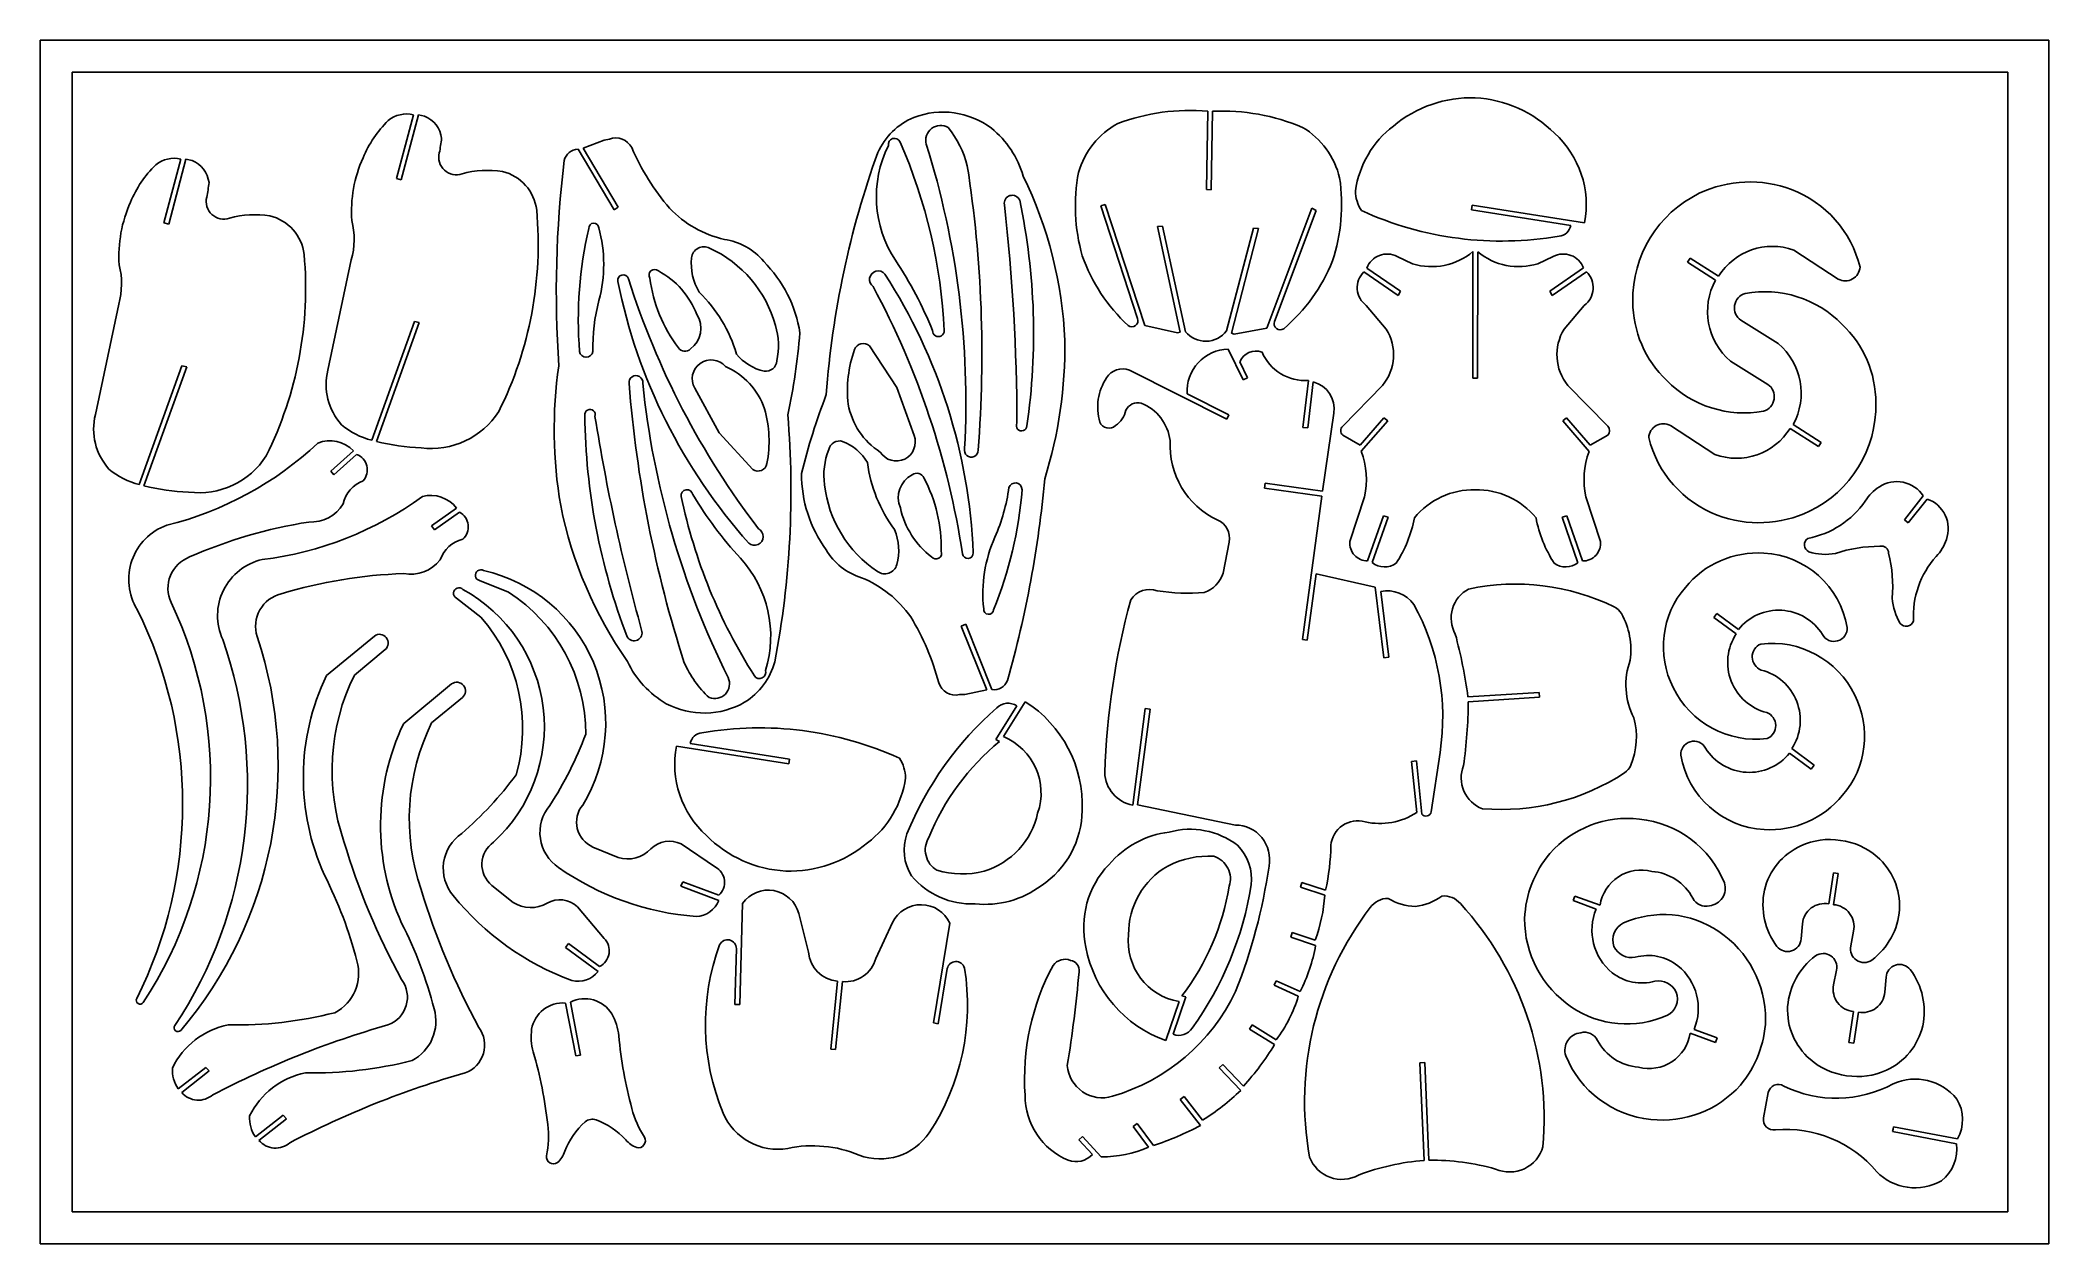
# Model space of a CAD drawing. Extents: x 0 to 631, y 0 to 378.
import ezdxf

# ---------------------------------------------------------------- set-up
doc = ezdxf.new("R2010")
doc.units = 0
doc.layers.add('RED', color=1, linetype='CONTINUOUS')
doc.layers.add('WHITE', color=7, linetype='CONTINUOUS')

msp = doc.modelspace()

# ---------------------------------------------------------------- linework, layer by layer
at = {"layer": 'RED', "linetype": 'CONTINUOUS'}
for p, q in [((617.874959, 367.912738), (10, 367.912738)), ((10, 367.912738), (10, 10)), ((617.874959, 10), (617.874959, 367.912738)), ((10, 10), (617.874959, 10))]:
    msp.add_line(p, q, dxfattribs=at)
at = {"layer": 'WHITE', "linetype": 'CONTINUOUS'}
for p, q in [((630.763121, 377.991232), (0, 377.991232)), ((0, 377.991232), (0, 0)), ((630.763121, 0), (630.763121, 377.991232)), ((117.217064, 354.54057), (111.9115, 334.50975)), ((113.40979, 334.176927), (118.792506, 354.501267)), ((118.792506, 354.501267), (120.712915, 354.152786)), ((366.213698, 331.055216), (366.655299, 355.687492)), ((368.187916, 355.644819), (367.746315, 331.028312)), ((44.186742, 340.618757), (38.881177, 320.587937)), ((168.900368, 343.728879), (180.233571, 324.719022)), ((170.478443, 344.077592), (177.05608, 346.598825)), ((181.550953, 325.504465), (170.478443, 344.077592)), ((177.05608, 346.598825), (178.735279, 346.864738)), ((40.379469, 320.255113), (45.762185, 340.579454)), ((45.762185, 340.579454), (47.682594, 340.230973)), ((111.9115, 334.50975), (113.40979, 334.176927)), ((367.746315, 331.028312), (366.213698, 331.055216)), ((180.233571, 324.719022), (181.550953, 325.504465)), ((333.019362, 325.941545), (334.476833, 326.417472)), ((344.578004, 290.561466), (333.019362, 325.941545)), ((334.476833, 326.417472), (346.918677, 288.335831)), ((385.226686, 287.530558), (399.316187, 325.206779)), ((400.695728, 324.516545), (387.658151, 289.654201)), ((399.316187, 325.206779), (400.695728, 324.516545)), ((449.442603, 324.703484), (449.659693, 326.220793)), ((480.641384, 319.785331), (449.442603, 324.703484)), ((449.659693, 326.220793), (484.987408, 320.651915)), ((38.881177, 320.587937), (40.379469, 320.255113)), ((350.904225, 319.5142), (352.477663, 319.591203)), ((358.01531, 286.307805), (350.904225, 319.5142)), ((352.477663, 319.591203), (359.637915, 286.445108)), ((372.565895, 286.664054), (380.98694, 318.990032)), ((382.556665, 318.847159), (374.053981, 285.970108)), ((380.98694, 318.990032), (382.556665, 318.847159)), ((426.124927, 310.062791), (430.970248, 307.781894)), ((449.899047, 311.615119), (449.870289, 271.870055)), ((451.402907, 271.86901), (451.431471, 311.567108)), ((470.303642, 307.782652), (475.149196, 310.062791)), ((517.333277, 308.294065), (518.161744, 309.583732)), ((518.161744, 309.583732), (527.083765, 303.852421)), ((550.708295, 312.041956), (564.659792, 302.929789)), ((90.357833, 274.345848), (97.697681, 308.976297)), ((415.64524, 305.199492), (426.471901, 297.84105)), ((427.202955, 299.197397), (416.595241, 306.406358)), ((484.657545, 306.463182), (474.070241, 299.198093)), ((474.801295, 297.840818), (485.586161, 305.241541)), ((526.104078, 302.659587), (517.333277, 308.294065)), ((426.471901, 297.84105), (427.202955, 299.197397)), ((474.070241, 299.198093), (474.801295, 297.840818)), ((17.327585, 260.424016), (24.667358, 295.054482)), ((422.70437, 287.260935), (416.433815, 294.671445)), ((484.840309, 294.671447), (478.56881, 287.260946)), ((117.531715, 289.608914), (104.114821, 252.368266)), ((105.600105, 251.969142), (119.048561, 289.295108)), ((119.048561, 289.295108), (117.531715, 289.608914)), ((346.918677, 288.335831), (357.154372, 286.0601)), ((357.154372, 286.0601), (358.01531, 286.307805)), ((374.053981, 285.970108), (374.903785, 285.686222)), ((374.903785, 285.686222), (385.226686, 287.530558)), ((534.021363, 290.025468), (545.787818, 282.765135)), ((269.041872, 268.917192), (260.397242, 281.95499)), ((377.75193, 271.273405), (373.070583, 280.983769)), ((44.501392, 275.687101), (31.084498, 238.446452)), ((32.569801, 238.047294), (46.018238, 275.373295)), ((46.018238, 275.373295), (44.501392, 275.687101)), ((372.630835, 258.92271), (342.091637, 274.369622)), ((376.725856, 276.930034), (379.132398, 271.939055)), ((379.132398, 271.939055), (377.75193, 271.273405)), ((449.870289, 271.870055), (451.402907, 271.86901)), ((542.56545, 269.904511), (530.799341, 277.16533)), ((205.538113, 268.679498), (213.206177, 254.685398)), ((274.426442, 253.895433), (269.041872, 268.917192)), ((360.153737, 266.952482), (373.295094, 260.305729)), ((396.528346, 256.382573), (398.274296, 271.149245)), ((399.760572, 270.671306), (398.050759, 256.210942)), ((409.023073, 256.763291), (421.564119, 269.589392)), ((479.70901, 269.589334), (492.251051, 256.763291)), ((373.295094, 260.305729), (372.630835, 258.92271)), ((402.694997, 236.3507), (406.288752, 260.906711)), ((421.95569, 259.372312), (414.480006, 250.844115)), ((423.168238, 258.429618), (421.95569, 259.372312)), ((479.318435, 259.372081), (478.106812, 258.42985)), ((486.741237, 250.814194), (479.318435, 259.372081)), ((213.206177, 254.685398), (223.784204, 243.16027)), ((398.050759, 256.210942), (396.528346, 256.382573)), ((414.480006, 250.844115), (409.023073, 253.91306)), ((414.850171, 248.941098), (423.168238, 258.429618)), ((478.106812, 258.42985), (486.397687, 248.871508)), ((492.251052, 253.913059), (486.741237, 250.814194)), ((525.87864, 247.888004), (511.927368, 257.000675)), ((558.425415, 250.346733), (549.503395, 256.077927)), ((550.482706, 257.271198), (559.253884, 251.6364)), ((91.231373, 242.628331), (98.348023, 249.055326)), ((99.379591, 247.922255), (92.257448, 241.490812)), ((559.253884, 251.6364), (558.425415, 250.346733)), ((92.257448, 241.490812), (91.231373, 242.628331)), ((384.50027, 237.331547), (384.711794, 238.849552)), ((402.475123, 234.833854), (384.50027, 237.331547)), ((384.711794, 238.849552), (402.694997, 236.3507)), ((396.368776, 189.765678), (402.475123, 234.833854)), ((411.303444, 220.565067), (415.863886, 234.531364)), ((485.409939, 234.531296), (489.97068, 220.565067)), ((585.426198, 227.316423), (591.321022, 234.847306)), ((592.523864, 233.897439), (586.63318, 226.371642)), ((122.937623, 225.472435), (130.785328, 230.984221)), ((131.670386, 229.733983), (123.818044, 224.218254)), ((421.820241, 228.605626), (416.832741, 214.439817)), ((418.288357, 213.956931), (423.303687, 228.201017)), ((423.303687, 228.201017), (421.820241, 228.605626)), ((479.452955, 228.605394), (477.970436, 228.201133)), ((477.970436, 228.201133), (482.864234, 213.861839)), ((484.28645, 214.442947), (479.452955, 228.605394)), ((586.63318, 226.371642), (585.426198, 227.316423)), ((123.818044, 224.218254), (122.937623, 225.472435)), ((373.339625, 220.376042), (371.497094, 210.597738)), ((137.982692, 208.286619), (147.06614, 204.665438)), ((400.71985, 210.454618), (397.888404, 189.559721)), ((419.24485, 206.17985), (400.71985, 210.454618)), ((130.686061, 202.811131), (138.420579, 196.826199)), ((421.966823, 184.003751), (419.24485, 206.17985)), ((420.946314, 204.893779), (423.488306, 184.190458)), ((526.463112, 197.939134), (525.558571, 196.702927)), ((525.558571, 196.702927), (532.5574, 191.518284)), ((533.271754, 192.895738), (526.463112, 197.939134)), ((89.905641, 178.47921), (104.940504, 190.877799)), ((290.653443, 194.587577), (289.229372, 194.017948)), ((289.229372, 194.017948), (297.25984, 173.941313)), ((298.87317, 174.038956), (290.653443, 194.587577)), ((397.888404, 189.559721), (396.368776, 189.765678)), ((108.361061, 186.602335), (98.669945, 178.621615)), ((423.488306, 184.190458), (421.966823, 184.003751)), ((114.145484, 163.434026), (129.180347, 175.832615)), ((132.600904, 171.557151), (122.909787, 163.576431)), ((290.368629, 172.480015), (288.66902, 172.480015)), ((297.25984, 173.941313), (290.368629, 172.480015)), ((448.367354, 171.752553), (470.707203, 173.161785)), ((470.80276, 171.632646), (448.461061, 170.222606)), ((470.707203, 173.161785), (470.80276, 171.632646)), ((300.11819, 158.353867), (306.673561, 168.899888)), ((309.321021, 170.252291), (302.50154, 159.282413)), ((343.07693, 137.787039), (347.000318, 168.110733)), ((348.520875, 167.914055), (344.636452, 137.895353)), ((347.000318, 168.110733), (348.520875, 167.914055)), ((301.259148, 157.783968), (300.11819, 158.353867)), ((235.110914, 150.73253), (199.782789, 156.301487)), ((204.129225, 157.16799), (235.328004, 152.249955)), ((235.328004, 152.249955), (235.110914, 150.73253)), ((430.626295, 151.488981), (432.151491, 151.64426)), ((432.257252, 135.445787), (430.626295, 151.488981)), ((432.151491, 151.64426), (433.852162, 134.921148)), ((436.829127, 135.630521), (439.591646, 154.336917)), ((549.362379, 154.132677), (556.164527, 149.094266)), ((557.069997, 150.331168), (550.07766, 155.510014)), ((556.164527, 149.094266), (557.069997, 150.331168)), ((344.636452, 137.895353), (375.324045, 131.519974)), ((181.478436, 121.309973), (173.559449, 124.599297)), ((212.069336, 118.316359), (201.259742, 125.585711)), ((201.193873, 112.280375), (201.763503, 113.703983)), ((201.763503, 113.703983), (213.092065, 109.451713)), ((563.123464, 116.535429), (561.678028, 106.725901)), ((564.639381, 116.31254), (563.123464, 116.535429)), ((563.194899, 106.506737), (564.639381, 116.31254)), ((148.523549, 107.214854), (141.817945, 112.559275)), ((213.109693, 107.807768), (201.193873, 112.280375)), ((395.776881, 111.991617), (396.183228, 113.471354)), ((403.416773, 109.478966), (395.776881, 111.991617)), ((396.183228, 113.471354), (403.645924, 111.016917)), ((481.390993, 107.766367), (481.919801, 109.205284)), ((488.608766, 105.142735), (481.390993, 107.766367)), ((481.919801, 109.205284), (489.843582, 106.32409)), ((177.103693, 95.90523), (168.716675, 105.872513)), ((220.568677, 106.927116), (219.678052, 75.189206)), ((241.305397, 91.618455), (238.232741, 103.738029)), ((267.679958, 100.932792), (262.375128, 89.612241)), ((280.511452, 69.394347), (285.628834, 100.730661)), ((392.728346, 96.284959), (393.201491, 97.74301)), ((400.532445, 93.721736), (392.728346, 96.284959)), ((393.201491, 97.74301), (400.414625, 95.373925)), ((553.390602, 100.506963), (552.965699, 95.773778)), ((568.556275, 93.538749), (569.477516, 98.201427)), ((164.986256, 93.10051), (165.926051, 94.311669)), ((175.207335, 85.517294), (164.986256, 93.10051)), ((165.926051, 94.311669), (175.644067, 87.101432)), ((218.142652, 75.153838), (218.635244, 92.721879)), ((248.261549, 61.131017), (250.377692, 82.533883)), ((251.902907, 82.383903), (249.786744, 60.980723)), ((284.844898, 86.415026), (282.012526, 69.070334)), ((387.479225, 81.222379), (388.111011, 82.618389)), ((388.111011, 82.618389), (395.658104, 79.199469)), ((564.0781, 85.966697), (563.15616, 81.30416)), ((579.242848, 78.998485), (579.668664, 83.731669)), ((169.712135, 59.273343), (166.502174, 75.876774)), ((353.473122, 63.884299), (357.650709, 76.107548)), ((359.764089, 77.548436), (355.748855, 65.798099)), ((358.523708, 77.847281), (359.764089, 77.548436)), ((395.085717, 77.776538), (387.479225, 81.222379)), ((164.989972, 75.624021), (168.205494, 58.987602)), ((219.678052, 75.189206), (218.142652, 75.153838)), ((282.012526, 69.070334), (280.511452, 69.394347)), ((569.439478, 72.998594), (567.994997, 63.19279)), ((569.510914, 62.969901), (570.956324, 72.779417)), ((379.738209, 67.452019), (380.546266, 68.754326)), ((387.59056, 62.578064), (379.738209, 67.452019)), ((380.546266, 68.754326), (388.096923, 64.06766)), ((526.054908, 63.248221), (518.135767, 66.126865)), ((519.369744, 67.308685), (526.583716, 64.686209)), ((526.583716, 64.686209), (526.054908, 63.248221)), ((567.994997, 63.19279), (569.510914, 62.969901)), ((168.205494, 58.987602), (168.962526, 59.10867)), ((168.962526, 59.10867), (169.712135, 59.273343)), ((249.786744, 60.980723), (248.261549, 61.131017)), ((434.778834, 56.927219), (433.248073, 56.860655)), ((433.248073, 56.860655), (434.57007, 26.216153)), ((436.100856, 26.286355), (434.778834, 56.927219)), ((52.038306, 55.408635), (43.342651, 48.6291)), ((44.444395, 47.54377), (53.096852, 54.290715)), ((53.096852, 54.290715), (52.038306, 55.408635)), ((370.235426, 55.243846), (371.342214, 56.30413)), ((376.995822, 48.187144), (370.235426, 55.243846)), ((371.342214, 56.30413), (377.825221, 49.536425)), ((357.999538, 45.308622), (359.20281, 46.257462)), ((364.399046, 37.189901), (357.999538, 45.308622)), ((359.20281, 46.257462), (365.024341, 38.872581)), ((542.678981, 47.475462), (541.857936, 43.519486)), ((76.278151, 40.363451), (67.582496, 33.583916)), ((68.68424, 32.498585), (77.336696, 39.245531)), ((77.336696, 39.245531), (76.278151, 40.363451)), ((541.857936, 43.519486), (541.18069, 39.536027)), ((326.155055, 32.647135), (327.27483, 33.69362)), ((330.439333, 28.062505), (326.155055, 32.647135)), ((327.27483, 33.69362), (333.205835, 27.347221)), ((343.246705, 36.895694), (344.479664, 37.806265)), ((348.044939, 30.397953), (343.246705, 36.895694)), ((344.479664, 37.806265), (349.621169, 30.844084)), ((581.69021, 35.223337), (581.841431, 35.974454)), ((601.806274, 31.417888), (581.69021, 35.223337)), ((581.841431, 35.974454), (581.974097, 36.729514)), ((581.974097, 36.729514), (602.083669, 32.92534)), ((0, 0), (630.763121, 0))]:
    msp.add_line(p, q, dxfattribs=at)
for centre, radius, start, end in [((449.449836, 321.651271), 38.259268, 88.203024, 129.824416), ((448.575689, 321.835336), 38.112854, 44.924798, 86.880753), ((115.037965, 345.901981), 8.909191, 75.842392, 129.993774), ((117.374896, 346.061096), 8.753161, 7.274915, 67.582662), ((282.728728, 333.805871), 21.615304, 112.790014, 155.760924), ((283.457936, 329.919786), 25.49408, 53.195415, 110.917549), ((361.07205, 291.195121), 64.733598, 85.052113, 110.535752), ((371.247812, 291.226022), 64.491429, 67.00171, 92.719508), ((133.247113, 328.007432), 34.40885, 134.075809, 157.740278), ((71.594948, 353.343571), 54.811485, -11.293976, -6.467621), ((180.816802, 341.738697), 5.532543, 26.940292, 112.100515), ((268.26105, 345.213187), 1.942702, 24.22422, 189.97729), ((282.742835, 346.541722), 4.658517, 59.244674, 195.438349), ((259.479178, 330.191387), 32.741167, 14.699057, 38.437009), ((279.495537, 326.705689), 30.466913, 16.405826, 50.849473), ((350.500292, 329.530326), 25.375203, 118.572622, 164.186249), ((383.381421, 328.837931), 25.374566, 13.402687, 59.014328), ((443.957839, 326.216385), 31.262735, 127.451752, 171.783127), ((455.127695, 326.264513), 30.382623, -10.645422, 47.737428), ((42.007642, 331.980168), 8.909191, 75.842392, 129.993774), ((138.912282, 324.090135), 41.162316, 155.680634, 183.782394), ((130.635987, 341.210286), 5.472756, 165.190852, 289.579293), ((169.03207, 339.128824), 4.60194, 91.639971, 166.918637), ((254.777955, 374.138968), 75.223907, -156.584503, -139.398331), ((531.61435, 245.85403), 285.514805, 160.17628, 175.80881), ((298.605055, 328.839206), 36.024063, 153.564789, 213.645462), ((115.455325, 278.52554), 168.666399, 2.802854, 23.584922), ((20.575135, 264.287888), 270.112574, -3.07766, 17.453147), ((60.216792, 314.085619), 34.408851, 134.075812, 157.740284), ((44.34459, 332.139282), 8.753156, 7.275509, 67.582755), ((140.561772, 305.249032), 31.849987, 81.709893, 104.717887), ((141.784549, 322.938326), 14.232499, 6.918056, 76.30528), ((505.381276, 299.094072), 343.298017, 173.127975, 183.89595), ((-89.443041, 279.295524), 385.169075, -4.478638, 8.841888), ((191.321819, 278.199242), 130.55468, 2.42639, 25.941463), ((381.110391, 325.803635), 56.044514, 169.054234, 196.061259), ((352.641344, 326.401049), 56.044357, -18.471931, 8.535828), ((57.605667, 327.288597), 5.472736, 165.192125, 289.578833), ((-1.435375, 339.421758), 54.811475, -11.293976, -6.467529), ((305.259028, 326.746654), 2.527074, 22.873963, 189.908066), ((424.235129, 330.747306), 11.219264, -179.679092, -145.892466), ((537.139558, 296.595257), 37.01298, 115.876747, 181.087476), ((536.888991, 296.237693), 37.227291, 69.489037, 115.289581), ((537.393444, 298.308177), 35.112223, 13.897772, 69.076196), ((65.881959, 310.16832), 41.162316, 155.680634, 183.782394), ((67.531102, 291.327267), 31.849987, 81.709261, 104.717324), ((68.754229, 309.016511), 14.232499, 6.918066, 76.305289), ((38.108169, 314.050244), 118.281399, -26.44389, 5.142721), ((222.705862, 349.265732), 34.74257, -136.119119, -103.066976), ((-304.234888, 256.786862), 610.973178, 0.087662, 6.534059), ((109.981812, 285.940653), 201.975793, -8.275024, 11.9406), ((458.857476, 420.655892), 105.747984, -114.534999, -80.141652), ((74.560627, 315.441231), 24.023294, -15.611378, 14.299526), ((294.496119, 290.20568), 125.514038, 166.797882, 184.552979), ((173.861302, 318.975148), 1.565382, 3.798819, 183.798819), ((133.558581, 307.628078), 43.402425, -15.171389, 15.297334), ((212.171384, 296.165345), 19.442951, 39.319505, 82.078562), ((476.630788, 320.5361), 4.080261, -85.331299, -10.602844), ((-34.922153, 300.128432), 118.2814, -26.443892, 5.14272), ((221.856373, 307.845042), 17.408104, 174.116974, 211.218521), ((208.42707, 309.211891), 3.909467, 62.583238, 173.870394), ((194.695981, 278.577492), 37.47471, 15.198013, 65.515572), ((378.384601, 328.261007), 54.19462, -160.643059, -132.67304), ((422.960991, 304.062164), 6.783658, 62.198769, 159.783714), ((436.955299, 326.879831), 20.013796, -107.40033, -49.703644), ((464.318824, 326.885514), 20.018427, -130.073853, -72.604523), ((478.311664, 304.058499), 6.786215, 20.753501, 117.77583), ((543.924, 293.442894), 19.797772, 69.959778, 148.278366), ((1.530304, 301.519417), 24.023294, -15.611378, 14.299526), ((183.067779, 302.565522), 1.70756, 16.286092, 191.244681), ((431.220045, 381.46981), 258.687685, -162.352112, -142.661926), ((192.948259, 304.244577), 1.761741, 47.459989, 214.065912), ((236.938634, 309.070974), 45.82005, -172.711191, -142.888586), ((181.691078, 282.418993), 26.261439, 20.965878, 61.704796), ((198.401202, 279.780678), 40.670242, 8.851001, 44.893266), ((263.158571, 302.805205), 2.728436, 39.963387, 234.283655), ((118.047466, 209.679758), 175.129508, 2.388538, 32.803434), ((164.741976, 240.167222), 124.543929, 21.975738, 33.484758), ((355.468423, 328.743872), 54.194992, -49.73975, -21.769991), ((420.506279, 300.270039), 6.923093, 134.599642, 233.967543), ((480.765699, 300.270324), 6.924584, -53.954559, 45.882072), ((566.818629, 307.071774), 4.670827, -117.5289, -4.051178), ((353.075717, 336.812919), 175.130689, -168.611846, -138.196954), ((176.414281, 267.202421), 43.970588, 16.154835, 45.981519), ((33.879003, 177.797255), 258.687676, 8.648124, 28.33822), ((544.168126, 292.806942), 20.576307, 151.390694, 229.479703), ((536.795258, 293.910057), 4.773313, 107.26425, 234.470247), ((541.446727, 264.833197), 34.178103, 44.562122, 100.226689), ((233.280494, 281.281919), 59.742648, 165.471207, 181.051636), ((199.480793, 287.490411), 8.002602, -53.929323, 32.716245), ((342.845924, 289.854533), 1.870789, -129.707325, 22.202404), ((534.359986, 295.930381), 34.226762, -179.937075, -133.52706), ((209.950216, 281.952008), 21.881934, -12.31625, 17.142527), ((28.887623, 304.040518), 210.470807, -11.988007, -4.906647), ((282.078395, 286.724241), 1.842206, 178.474152, 361.524307), ((366.014168, 291.735129), 8.284982, -140.319401, -37.740083), ((389.358815, 288.874846), 1.870736, 155.379669, 307.301788), ((409.704029, 279.227219), 15.282325, -39.098236, 31.714485), ((491.570094, 279.227219), 15.283133, 148.287338, 219.096054), ((542.227174, 264.000895), 34.225067, 0.061542, 46.471996), ((171.46756, 280.54593), 2.111353, -171.730798, -9.830953), ((202.454664, 282.720951), 2.43041, -147.767426, -44.350708), ((210.707789, 271.632323), 5.953547, 40.784447, 209.734215), ((230.47781, 288.922855), 15.163115, -141.27243, -101.752258), ((292.085866, 267.925212), 38.585115, 160.474792, 186.325989), ((258.434233, 279.837646), 2.887308, 47.166114, 160.083923), ((182.07234, 281.763761), 139.700895, -17.30008, 0.80496), ((373.401686, 267.717861), 13.27004, 91.429747, 183.306493), ((381.826657, 274.854285), 5.506987, 70.271007, 157.856349), ((397.19441, 285.793029), 14.683548, -156.924954, -85.782434), ((532.418238, 267.123765), 20.57664, -28.608555, 49.477582), ((108.51692, 269.800394), 18.719338, 165.946884, 222.126251), ((301.114703, 255.602748), 139.701266, 171.7003, 189.805331), ((187.067261, 270.499094), 2.16509, -6.442871, 189.257462), ((206.077634, 254.731306), 22.7096, 19.357052, 66.2726), ((227.869702, 277.510366), 3.46621, -97.965243, -3.737363), ((348.917946, 262.702764), 16.829206, 146.624435, 195.970123), ((339.918405, 268.842944), 5.938611, 68.533977, 148.329374), ((568.901431, 300.513712), 385.169679, -175.478684, -162.158164), ((457.889932, 298.123599), 270.11264, -174.078271, -153.547322), ((443.368299, 191.329915), 210.471111, 159.010257, 166.091727), ((397.541431, 262.123161), 8.831498, -7.917084, 75.446991), ((535.139283, 295.098436), 34.17921, -135.435059, -79.771759), ((539.791238, 266.020316), 4.773177, -72.727423, 54.4644), ((35.486597, 255.878581), 18.71926, 165.946884, 222.125992), ((122.799391, 274.977269), 25.199633, -97.192841, -32.663208), ((172.656703, 260.381044), 1.655739, -18.854217, 186.342223), ((372.971286, 262.756225), 201.976388, -179.274314, -159.058739), ((777.52834, 356.342192), 610.973099, -170.912736, -164.466331), ((190.291233, 252.060762), 38.58427, -10.526052, 15.325223), ((-49.741377, 236.388849), 285.514723, -10.823667, 4.808894), ((276.075851, 267.756579), 22.710184, -169.64296, -122.726615), ((332.715663, 263.820677), 8.496109, -54.096846, -14.056078), ((344.718912, 260.016768), 4.144664, 75.228336, 155.170172), ((340.165699, 250.320988), 14.807316, 7.532432, 67.736625), ((539.446229, 263.33499), 37.012663, -64.121158, 1.087796), ((109.705158, 274.895789), 23.210798, -130.49213, -103.936754), ((268.855438, 251.793881), 5.954209, -148.144948, 20.668007), ((308.200592, 256.946121), 1.655854, 152.072714, 357.410847), ((335.615881, 259.24584), 3.107664, -157.816012, -47.935202), ((410.448073, 255.338175), 2.015336, 134.997665, 225.00233), ((490.825123, 255.338175), 2.015992, -44.983673, 44.983696), ((539.192555, 261.623343), 35.113064, -166.100891, -110.921417), ((509.767192, 252.858903), 4.671256, 62.455318, 175.951099), ((532.66269, 266.487742), 19.798324, -110.038885, -31.721627), ((14.365362, 328.898702), 106.307069, -76.191536, -46.757024), ((49.769068, 261.055454), 25.199633, -97.192871, -32.663208), ((90.950145, 241.804166), 10.358953, 44.426172, 111.250012), ((97.520716, 243.055818), 5.209378, -41.111981, 69.094218), ((123.005552, 324.134153), 74.234347, -103.560161, -92.595285), ((267.993532, 241.478519), 21.883421, 158.688812, 188.146423), ((250.98714, 248.667382), 3.465967, 73.004237, 167.26071), ((246.626711, 237.803365), 15.162714, 29.725216, 69.243854), ((292.384398, 249.20504), 2.165573, 164.447245, 360.360663), ((380.673369, 250.729932), 25.873532, 176.605228, 244.794233), ((390.822779, 240.010264), 25.633481, -12.341614, 20.389793), ((510.418873, 240.012815), 25.602614, 159.756699, 192.362732), ((36.674988, 260.973845), 23.21071, -130.492809, -103.937197), ((225.39104, 245.55939), 2.887508, -123.812607, -10.926025), ((279.739577, 241.815984), 40.671886, 179.852798, 215.893829), ((303.422779, 250.798076), 43.970931, -172.845444, -143.019135), ((277.467555, 234.369059), 8.003549, 117.077782, 203.716843), ((275.275099, 239.545399), 2.43042, 23.207103, 126.64935), ((237.094437, 218.913934), 45.819416, -1.711975, 28.110911), ((-26.482161, 270.761837), 343.296674, -15.872125, -5.104136), ((49.975079, 310.212376), 74.234378, -103.560021, -92.595178), ((57.157364, 320.467083), 106.307007, -83.19066, -53.756147), ((104.852369, 230.352548), 9.883629, 110.162773, 168.269226), ((122.558087, 224.68862), 10.359637, 37.423722, 104.247167), ((203.122556, 235.009278), 1.841851, 8.992606, 188.992606), ((366.404811, 269.223809), 168.668052, -168.196365, -147.414352), ((311.72693, 299.393846), 124.544991, -149.026154, -137.517181), ((283.586873, 242.4237), 37.475009, -173.801757, -123.484639), ((183.197266, 246.551814), 125.513032, -22.202726, -4.447549), ((245.052652, 245.784242), 59.742253, -23.524583, -7.944249), ((306.221785, 236.852958), 2.110838, -0.929255, 161.369408), ((450.126859, 212.858851), 23.958007, 88.780863, 140.878087), ((451.146517, 212.859253), 23.957609, 39.121428, 91.219589), ((584.52444, 226.338126), 13.328044, 121.526505, 148.742966), ((583.04282, 229.537345), 9.834852, 32.677694, 123.915292), ((589.35979, 224.588304), 9.83216, -20.108673, 71.227661), ((85.013477, 238.529844), 11.887056, -93.220246, -31.256406), ((129.232253, 225.129942), 5.209768, -48.104001, 62.095927), ((291.42163, 257.676301), 130.555188, -168.573293, -145.058321), ((295.831008, 236.595268), 26.261806, -168.032931, -127.294702), ((367.394703, 221.670926), 6.084309, -12.287871, 68.196159), ((392.197012, 235.446166), 40.046068, -32.848271, -10.751333), ((509.076442, 235.447203), 40.046517, -169.247269, -147.149963), ((539.696889, 263.692904), 37.227236, -110.509048, -64.708701), ((549.867739, 249.35801), 28.293562, -79.372813, -34.693367), ((45.905055, 208.636607), 18.109668, 109.908379, 211.56575), ((107.194788, 79.499707), 148.925115, 98.825549, 113.867844), ((134.961061, 211.628086), 9.883399, 103.157982, 161.268478), ((224.324813, 222.129341), 2.729928, -131.21228, 63.449164), ((252.18183, 217.763948), 17.408256, -14.87861, 22.221124), ((339.427196, 204.167305), 43.402566, 155.829588, 186.298385), ((556.47068, 219.52612), 2.452256, 124.390465, 243.960999), ((585.896158, 225.261552), 13.327832, -44.922964, -17.706594), ((50.617017, 205.855491), 10.500014, 110.525528, 204.886078), ((73.806665, 197.257944), 18.109516, 102.906395, 204.566086), ((116.266671, 222.162259), 11.887226, -100.219928, -38.255936), ((193.38133, 190.876004), 36.022253, -17.436633, 42.646275), ((263.575278, 227.785813), 19.443411, -149.681525, -106.920192), ((281.297077, 216.800066), 1.761615, -141.491303, 25.018518), ((291.318629, 216.915129), 1.707363, -172.593094, 2.124268), ((416.814126, 219.981301), 5.541515, 173.953007, 270.192474), ((484.459937, 219.981754), 5.541529, -91.794037, 6.042271), ((539.513834, 187.376277), 29.614457, 86.575616, 140.629876), ((539.716679, 188.868717), 28.112794, 9.659066, 86.806606), ((560.613384, 233.707245), 17.195662, -107.669058, -79.566555), ((577.491908, 176.115112), 42.946338, 89.747098, 108.693454), ((578.231981, 217.022293), 2.111756, 49.820318, 105.11089), ((578.352222, 216.927072), 2.1125, -1.288818, 53.981876), ((538.80629, 206.435076), 42.947266, -4.87228, 14.07508), ((616.527565, 197.105564), 28.294236, 138.510437, 183.188324), ((118.900917, 61.614243), 148.924953, 91.825218, 106.867554), ((138.367196, 209.956522), 1.713599, 59.425064, 257.033338), ((128.43984, 163.47595), 49.156777, -31.493077, 77.309472), ((244.863883, 176.987793), 34.741496, 34.879821, 67.932031), ((265.232238, 214.31472), 3.909776, -126.412641, -15.133552), ((362.115739, 213.807393), 9.915226, -69.767089, -18.887422), ((422.217074, 218.807202), 6.241791, -129.007457, -54.517918), ((479.056229, 218.801048), 6.236721, -125.510286, -52.368694), ((78.144753, 193.92332), 10.500094, 103.526649, 197.885849), ((131.516848, 204.309627), 1.713388, 43.462112, 240.995409), ((109.161975, 162.366072), 49.156984, -47.492901, 61.310416), ((118.312868, 160.125028), 53.015081, -0.095001, 57.155544), ((572.835914, 139.898099), 238.675251, 164.859558, 178.064392), ((348.39374, 198.439184), 7.057164, 70.005401, 147.444936), ((360.689039, 270.115593), 65.791038, -98.638885, -85.767396), ((422.925151, 194.580879), 10.501034, 36.447548, 100.861881), ((453.432126, 196.510912), 10.344251, 118.07957, 209.007519), ((463.273777, 136.469388), 70.71523, 63.965508, 102.006742), ((538.165315, 187.590678), 28.444326, 139.240557, 206.996634), ((598.763306, 203.803575), 17.194996, -176.611862, -148.50647), ((-92.489778, 138.233516), 137.229497, -26.489817, 26.356211), ((-74.730649, 146.360113), 128.251058, -33.410125, 25.432361), ((98.502955, 161.936429), 53.016156, -16.094604, 41.154896), ((209.295833, 157.43705), 75.223171, 14.415934, 31.601815), ((297.845241, 199.264287), 1.565043, 174.813263, 354.796356), ((366.960523, 165.461588), 73.478149, -8.70813, 28.76392), ((492.054372, 195.389024), 5.142017, 29.443905, 63.961983), ((476.208588, 186.445077), 23.337706, -7.835213, 29.442412), ((545.931454, 182.775462), 16.207652, 31.995947, 141.36085), ((-72.136318, 144.245564), 137.229468, -33.489654, 19.356267), ((-53.519062, 150.147187), 128.25088, -40.410056, 18.432518), ((106.560363, 188.667728), 2.740139, -48.916695, 126.239347), ((186.480874, 191.903739), 2.526965, -148.081739, 18.864685), ((291.486549, 150.383469), 158.329481, 7.756649, 15.049675), ((546.206178, 182.623209), 16.291455, 146.907222, 255.738624), ((563.312592, 193.316473), 4.127127, -151.753366, 3.739217), ((585.981684, 196.394792), 2.452274, -140.072206, -20.602156), ((518.252915, 175.970575), 20.281136, 158.924652, 185.278663), ((542.011548, 184.302977), 4.398354, 112.660842, 249.083233), ((543.856276, 159.707085), 28.872453, 25.96772, 97.041267), ((156.895432, 146.437939), 74.258166, 154.438172, 204.389795), ((159.848464, 148.533798), 68.176887, 153.811874, 199.015961), ((211.921369, 195.972932), 30.466859, -154.594154, -120.14949), ((232.237721, 195.660038), 32.742105, -156.303787, -132.565491), ((211.813737, 175.874604), 4.659858, -111.71156, 24.400191), ((209.83943, 188.455021), 21.614778, -58.21109, -15.24115), ((225.906889, 179.460264), 1.943531, -146.444418, 18.653935), ((299.461788, 178.603009), 4.601854, -97.348779, -22.079785), ((536.42875, 164.404887), 16.291455, -33.091929, 75.741511), ((130.800206, 173.622544), 2.740139, -48.916695, 126.239347), ((287.414722, 177.869341), 5.533362, -162.055679, -76.898356), ((518.327797, 174.767968), 20.280854, -178.125898, -151.76753), ((538.777259, 187.322442), 28.872451, -154.028964, -82.956715), ((544.46993, 159.437834), 28.443235, -40.760024, 26.996655), ((208.509847, 192.179046), 25.49416, -117.801428, -60.080468), ((370.064722, 88.85659), 105.682288, 131.235977, 157.844574), ((303.881542, 164.839224), 4.927916, 55.488485, 134.901156), ((288.795192, 137.757468), 38.434661, -2.438629, 57.720848), ((289.485426, 171.965818), 158.985192, -7.881168, -0.628239), ((477.915699, 159.139312), 23.3377, -22.288207, 14.986161), ((540.624049, 162.725932), 4.397261, -67.348083, 69.098206), ((181.135278, 131.392757), 74.258167, 154.438175, 204.389796), ((184.088306, 133.488614), 68.176887, 153.811874, 199.015961), ((61.566712, 201.445191), 117.312151, -32.933084, -20.669288), ((208.140186, 156.417251), 4.080614, 94.673717, 169.39851), ((225.912427, 56.297751), 105.747897, 65.464584, 99.857979), ((350.424074, 98.317593), 77.158536, 129.582871, 157.71945), ((295.121455, 141.582175), 19.177176, -19.227191, 67.366386), ((519.321105, 153.712638), 4.126089, 28.229136, 183.752124), ((229.642933, 150.689036), 30.383018, 169.355, 227.737504), ((260.535476, 146.206781), 11.218759, 0.31699, 34.104084), ((542.9185, 158.158888), 28.113065, -170.342364, -93.193733), ((536.70213, 164.255316), 16.209557, -147.994638, -38.644462), ((55.345521, 217.297912), 117.312532, -48.933241, -36.669502), ((240.813047, 150.737148), 31.261993, -52.548864, -8.21747), ((345.047412, 148.363176), 10.758135, -177.850485, -100.553996), ((456.569497, 146.315101), 10.344058, 158.144042, 249.075274), ((458.859107, 207.115239), 70.71564, -94.854126, -56.812988), ((494.751131, 152.23686), 5.142217, -56.797908, -22.269795), ((543.118727, 159.652116), 29.615359, -93.419556, -39.367157), ((170.185279, 129.156675), 13.251867, 140.042023, 236.064896), ((176.931542, 132.405304), 8.50322, 140.651331, 246.636282), ((289.282253, 140.471323), 24.505714, -73.084015, -12.261749), ((298.614058, 136.312108), 28.581619, -56.547115, -0.380897), ((413.707909, 124.40616), 8.442867, 73.771976, 174.990504), ((420.686195, 153.166057), 21.163585, -102.605945, -56.856094), ((435.151783, 136.068411), 1.73356, -138.562973, -14.631195), ((498.592785, 100.737418), 32.864158, 83.665761, 138.287201), ((498.905794, 101.195897), 32.374991, 22.078278, 84.126813), ((312.945788, 191.763588), 227.183856, -163.257788, -151.395228), ((139.829689, 117.870241), 13.25086, 124.038227, 220.065886), ((197.602119, 118.405182), 8.058424, 63.00658, 135.925844), ((236.195242, 155.117776), 38.113154, -135.075899, -93.119749), ((286.413826, 123.625186), 15.110075, 160.328939, 212.08012), ((285.402406, 123.714137), 7.452174, 148.826294, 239.242258), ((358.121687, 99.918856), 29.588318, 96.940043, 139.702261), ((361.115364, 105.677555), 24.509499, 52.680828, 105.546034), ((375.272096, 120.707915), 10.812184, -11.109497, 89.724709), ((561.93932, 105.387017), 21.586491, 80.89913, 114.788663), ((562.642897, 105.286302), 21.586352, 48.895702, 82.785721), ((147.210619, 119.133092), 8.502705, 124.648877, 230.637073), ((184.446413, 131.075578), 10.206661, -106.905151, -43.804474), ((235.318879, 155.302225), 38.259875, -91.794152, -50.173509), ((366.905641, 93.718739), 28.038942, 86.57015, 117.225576), ((366.310406, 114.611297), 7.451221, -18.178754, 72.241171), ((365.305446, 114.470293), 15.109374, -6.672516, 45.080536), ((335.907139, 126.095256), 69.396681, -12.549179, -0.785904), ((500.329362, 100.666634), 34.225361, 140.133479, 177.476736), ((561.397072, 106.355843), 20.479764, 114.547828, 166.668218), ((563.436105, 106.064363), 20.478774, -2.985477, 49.136795), ((-27.612329, 56.163579), 131.20021, 14.421238, 27.022734), ((212.497577, 189.477834), 86.931313, -124.878151, -94.292325), ((209.434937, 113.521104), 5.471246, -48.05423, 61.21666), ((292.473873, 131.249849), 24.509635, -140.319056, -87.453564), ((289.520581, 144.204945), 28.039269, -106.426921, -75.770829), ((356.271169, 99.363413), 28.58215, 136.452118, 192.618423), ((366.299861, 97.410234), 24.506284, 119.915673, 180.738123), ((213.445441, 143.433018), 174.211684, -21.625877, -8.186981), ((502.735378, 104.356828), 13.041032, 75.245934, 171.323715), ((504.870327, 101.029651), 15.9823, 28.056609, 85.743552), ((337.18563, 176.718412), 227.183857, -163.257786, -151.395226), ((197.130706, 164.191603), 86.930995, -140.878559, -110.292574), ((163.221705, 99.978037), 8.058508, 47.00893, 119.924473), ((205.6244, 110.86916), 8.087133, -87.400479, -22.243956), ((228.640819, 101.123608), 9.94184, 15.246455, 144.285558), ((296.685573, 136.187511), 29.588345, -96.058289, -53.296631), ((297.241493, 124.728409), 77.157954, -37.416126, -9.279491), ((275.978857, 129.532986), 105.680462, -35.765982, -9.157163), ((349.712085, 113.537571), 53.857827, -19.709524, -4.321778), ((423.25133, 101.670926), 6.807594, 89.436127, 144.807914), ((432.108154, 122.487144), 16.538195, -122.105952, -90.894634), ((430.136808, 122.399811), 16.537815, -84.054161, -52.840416), ((440.791211, 102.44439), 6.808057, 40.236283, 95.605073), ((523.03235, 110.535307), 4.518926, -153.893936, -75.167847), ((523.668866, 111.652888), 5.510551, -84.582375, 18.098852), ((562.934205, 106.530858), 21.941392, 168.03862, 216.815872), ((154.068342, 115.784413), 10.206961, -122.904224, -59.806452), ((276.606246, 96.556081), 9.94154, 24.829084, 153.880501), ((497.015859, 44.781042), 99.955785, 142.526001, 190.094529), ((372.321901, 39.281133), 99.956102, -5.043518, 42.524494), ((499.496657, 102.034014), 33.359763, 179.76059, 236.049194), ((504.509567, 98.528398), 17.221642, 157.413907, 231.058594), ((509.748122, 72.429198), 30.983976, 55.912266, 113.857536), ((560.322634, 99.900688), 6.958494, 78.767967, 175.001633), ((562.640253, 99.558248), 6.97059, -11.224249, 85.436187), ((562.011607, 106.663549), 21.938808, -53.134655, -4.354568), ((-3.372484, 41.118395), 131.20021, 14.421238, 27.022734), ((173.249585, 92.021323), 5.471643, -64.048096, 45.220642), ((215.847435, 92.700216), 2.787893, 0.4452, 153.53364), ((360.859743, 95.014427), 19.177278, 173.773026, 260.367082), ((499.746924, 95.429366), 5.906021, 115.372098, 200.40099), ((508.482693, 70.417452), 33.359384, -0.240058, 56.048816), ((548.706545, 96.041688), 4.267572, -141.45739, -3.599295), ((86.062667, 84.942437), 13.946564, -62.315572, 16.223282), ((281.594928, 68.913808), 72.688241, 159.85897, 202.519315), ((251.009498, 92.237139), 9.723803, -176.352053, -93.725433), ((252.954958, 92.059825), 9.732948, -96.205322, -14.564758), ((287.578931, 85.867081), 2.7884, 15.605988, 168.667136), ((321.838256, 84.667222), 4.682208, 67.921102, 143.575231), ((323.108375, 85.903031), 3.141466, -8.046356, 81.02935), ((366.163603, 100.164149), 38.435345, -169.438711, -109.279541), ((348.71941, 103.033415), 52.643119, -26.919983, -10.188263), ((499.805437, 96.107844), 6.227866, -153.926987, -79.839889), ((504.984379, 75.486675), 15.054478, 51.800848, 105.726096), ((570.623335, 72.842322), 21.940267, 126.868886, 175.646852), ((559.916285, 86.906493), 4.266606, -12.724762, 125.15712), ((572.717164, 92.598954), 4.265701, 167.272507, 305.15802), ((106.059204, 77.458739), 9.26802, -70.08402, 36.687457), ((168.855835, 90.522685), 8.086748, -103.399536, -38.240387), ((218.523794, 74.921548), 72.687844, -33.401661, 9.259296), ((384.718712, 51.747659), 75.606984, 151.824448, 183.878672), ((-62.50956, 119.08836), 390.180048, -9.307035, -4.943785), ((502.99477, 96.965282), 15.055051, -128.196465, -74.273965), ((508.173572, 76.343915), 6.227464, 26.066312, 100.158168), ((503.470142, 73.923546), 17.220736, -22.589233, 51.057701), ((583.926978, 83.464829), 4.266667, 38.524586, 176.414341), ((569.700171, 72.974589), 21.940487, -11.961884, 36.815871), ((31.365605, 76.438422), 1.187448, 150.461632, 324.059519), ((171.028698, 66.974753), 9.986761, 31.394425, 116.952549), ((319.528248, 105.765013), 61.848397, -73.874481, -25.40799), ((353.829372, 90.173161), 43.078559, -37.300659, -16.724365), ((508.232203, 77.021598), 5.905859, -64.625458, 20.401199), ((569.994242, 79.94779), 6.971305, 168.780705, 265.435678), ((572.310601, 79.605101), 6.958738, -101.222255, -5.00101), ((61.571158, 194.484958), 125.7656, -91.147761, -75.743661), ((110.302511, 69.897253), 13.946564, -62.315572, 16.223282), ((164.156862, 65.676334), 9.982513, 85.2127, 170.103912), ((162.978686, 63.214882), 18.842593, 6.548205, 28.400853), ((498.23102, 100.022013), 30.984028, -124.087269, -66.142216), ((507.649917, 71.784355), 34.225047, -39.866313, -2.523119), ((569.198267, 73.441123), 20.479695, 177.014786, 229.134918), ((63.952237, 44.282078), 24.948492, 101.327432, 154.032831), ((43.267497, 67.820044), 1.187692, 143.637928, 316.871869), ((189.092637, -211.375199), 291.286052, 105.915516, 117.585472), ((130.299049, 62.413555), 9.26802, -70.08402, 36.687457), ((173.027462, 65.117835), 18.842321, 173.067975, 194.921434), ((315.928935, 77.622089), 134.789159, -174.782019, -164.885213), ((357.554225, 70.383426), 4.927939, -111.490936, -32.092255), ((484.310573, 60.798192), 5.510817, 95.409584, 198.098648), ((484.946943, 61.915875), 4.518926, 26.104485, 104.820483), ((503.109793, 71.421711), 15.983119, -151.943768, -94.259433), ((505.243524, 68.094359), 13.041509, -104.752031, -8.676997), ((571.236265, 73.149128), 20.479764, -65.448985, -13.330418), ((85.811002, 179.439774), 125.7656, -91.147761, -75.743661), ((25.423464, 22.529496), 134.787396, 6.361629, 16.258468), ((321.210087, 102.105669), 77.258002, -42.877843, -30.772545), ((509.07451, 71.255104), 32.376027, -157.922494, -95.873246), ((569.991088, 74.219603), 21.587338, -131.104562, -97.215526), ((52.070777, 54.585038), 10.566616, 176.631393, 214.309021), ((88.192082, 29.236894), 24.948492, 101.327432, 154.032831), ((213.332637, -226.420281), 291.285997, 105.915551, 117.585512), ((333.489658, 56.859023), 10.990242, -175.446432, -72.982085), ((570.693961, 74.118721), 21.587216, -99.100255, -65.209032), ((588.817949, 35.05617), 16.691363, 38.650114, 114.416096), ((49.693921, 51.992948), 6.881331, -139.717422, -49.022705), ((331.417164, 46.620082), 22.132264, 179.965759, 247.13909), ((329.465851, 96.924316), 68.076502, -58.511236, -45.718458), ((509.38496, 71.713832), 32.865158, -96.329802, -41.711158), ((545.805475, 46.876722), 3.183309, 57.255305, 169.158834), ((564.044703, 83.19312), 37.475366, -116.151947, -61.513916), ((591.276443, 39.007133), 12.400981, -29.368739, 31.469384), ((76.310622, 39.539854), 10.566616, 176.631393, 214.309021), ((188.471022, 19.465662), 25.609911, 132.590326, 158.007712), ((173.287623, 35.672942), 3.409005, 98.766022, 129.060486), ((173.518184, 35.717212), 3.408473, 72.391723, 102.712968), ((165.321169, 15.076427), 25.60994, 43.466305, 68.879356), ((216.72229, 50.586503), 31.965744, -165.300705, -147.591827), ((231.654001, 48.404881), 18.701358, -156.92312, -80.390357), ((544.310947, 38.955123), 3.183702, 169.486811, 281.358753), ((73.933786, 36.94774), 6.881331, -139.717684, -49.02293), ((127.640259, 33.691156), 31.964116, -10.929029, 6.77935), ((190.241818, 37.833372), 8.156225, -140.943259, -110.877831), ((187.845582, 32.344107), 2.191713, -103.467892, 30.441348), ((263.694178, 45.353123), 18.701487, -110.491582, -33.958821), ((317.236086, 126.641098), 101.123001, -71.321691, -62.199652), ((548.060767, -1.511464), 37.475579, 40.141365, 94.779915), ((161.190784, 27.292812), 2.192387, 171.12675, 304.892926), ((156.952077, 31.520866), 8.153998, -47.651459, -17.59436), ((242.281373, -3.275436), 34.078163, 83.528664, 102.723289), ((243.501179, -3.391446), 34.077982, 66.394337, 85.5889), ((325.24789, 32.876575), 7.079997, -110.064665, -42.840033), ((333.815249, 61.997869), 34.656006, -91.007578, -65.757589), ((408.75243, 31.068414), 10.83578, -159.431539, -60.875229), ((440.669948, -48.993838), 75.45695, 94.636803, 110.676842), ((436.694077, -49.212607), 75.501293, 74.374257, 90.450183), ((461.449734, 33.392345), 10.836131, -114.067971, -15.515139), ((589.524, 29.712132), 12.400156, -52.845275, 7.906632), ((588.672942, 34.287357), 16.691393, -135.787693, -60.021092)]:
    msp.add_arc(centre, radius, start, end, dxfattribs=at)

doc.saveas('drawing.dxf')
